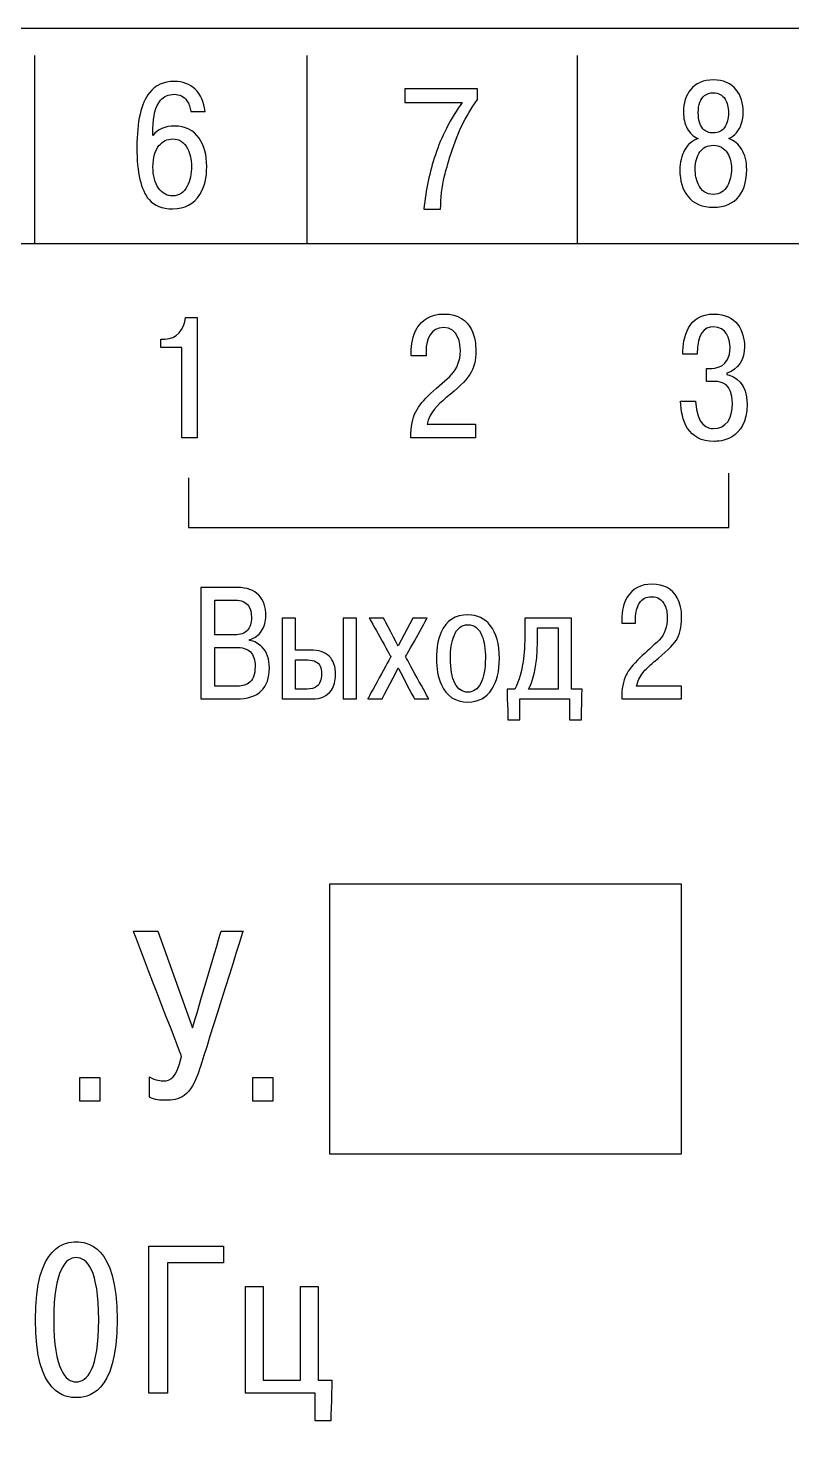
# Model space of a CAD drawing. Header units: millimetres. Extents: x 0 to 53000, y -591 to 24400.
# Drawn here: x 4481.05 to 4495.17, y 487.63 to 513.93 of the extents above; entities that cross this region are included whole.
import ezdxf

# ---------------------------------------------------------------- set-up
doc = ezdxf.new("R2010")
doc.units = ezdxf.units.MM

msp = doc.modelspace()

# ---------------------------------------------------------------- linework, layer by layer
for points, knots in [([(4456.66997, 460.93271), (4456.66997, 460.93271), (4456.66997, 513.93271), (4456.66997, 513.93271), (4456.66997, 513.93271), (4456.66997, 513.93271), (4535.66997, 513.93271), (4535.66997, 513.93271), (4535.66997, 513.93271), (4535.66997, 513.93271), (4535.66997, 460.93271), (4535.66997, 460.93271), (4535.66997, 460.93271), (4535.66997, 460.93271), (4456.66997, 460.93271), (4456.66997, 460.93271)], [0, 0, 0, 0, 0.2, 0.2, 0.2, 0.20000001, 0.4, 0.4, 0.4, 0.40000001, 0.6, 0.6, 0.6, 0.60000001, 1, 1, 1, 1]), ([(4456.66997, 460.93271), (4456.66997, 460.93271), (4456.66997, 513.93271), (4456.66997, 513.93271), (4456.66997, 513.93271), (4456.66997, 513.93271), (4535.66997, 513.93271), (4535.66997, 513.93271), (4535.66997, 513.93271), (4535.66997, 513.93271), (4535.66997, 460.93271), (4535.66997, 460.93271), (4535.66997, 460.93271), (4535.66997, 460.93271), (4456.66997, 460.93271), (4456.66997, 460.93271)], [0, 0, 0, 0, 0.2, 0.2, 0.2, 0.20000001, 0.4, 0.4, 0.4, 0.40000001, 0.6, 0.6, 0.6, 0.60000001, 1, 1, 1, 1]), ([(4456.66997, 460.93271), (4456.66997, 460.93271), (4456.66997, 513.93271), (4456.66997, 513.93271), (4456.66997, 513.93271), (4456.66997, 513.93271), (4535.66997, 513.93271), (4535.66997, 513.93271), (4535.66997, 513.93271), (4535.66997, 513.93271), (4535.66997, 460.93271), (4535.66997, 460.93271), (4535.66997, 460.93271), (4535.66997, 460.93271), (4456.66997, 460.93271), (4456.66997, 460.93271)], [0, 0, 0, 0, 0.2, 0.2, 0.2, 0.20000001, 0.4, 0.4, 0.4, 0.40000001, 0.6, 0.6, 0.6, 0.60000001, 1, 1, 1, 1]), ([(4484.31957, 512.39701), (4484.31957, 512.39701), (4484.05177, 512.39701), (4484.05177, 512.39701), (4484.05177, 512.39701), (4484.04517, 512.47311), (4484.02207, 512.53881), (4483.98237, 512.59381), (4483.98237, 512.59381), (4483.92507, 512.67421), (4483.84577, 512.71441), (4483.74427, 512.71441), (4483.74427, 512.71441), (4483.64067, 512.71441), (4483.55687, 512.67741), (4483.49297, 512.60331), (4483.49297, 512.60331), (4483.40047, 512.49531), (4483.35417, 512.31861), (4483.35417, 512.07311), (4483.35417, 512.07311), (4483.35417, 512.07311), (4483.35417, 511.95251), (4483.35417, 511.95251), (4483.35417, 511.95251), (4483.43957, 512.06891), (4483.57407, 512.12701), (4483.75807, 512.12701), (4483.75807, 512.12701), (4483.95317, 512.12701), (4484.10307, 512.05191), (4484.20827, 511.90161), (4484.20827, 511.90161), (4484.30247, 511.76621), (4484.34937, 511.59261), (4484.34937, 511.38091), (4484.34937, 511.38091), (4484.34937, 511.17361), (4484.30637, 511.00101), (4484.22047, 510.86341), (4484.22047, 510.86341), (4484.11017, 510.68561), (4483.94267, 510.59681), (4483.71777, 510.59681), (4483.71777, 510.59681), (4483.52387, 510.59681), (4483.37837, 510.65391), (4483.28137, 510.76821), (4483.28137, 510.76821), (4483.13157, 510.94391), (4483.05657, 511.26561), (4483.05657, 511.73341), (4483.05657, 511.73341), (4483.05657, 512.21181), (4483.13367, 512.54821), (4483.28797, 512.74301), (4483.28797, 512.74301), (4483.39827, 512.88281), (4483.55147, 512.95261), (4483.74767, 512.95261), (4483.74767, 512.95261), (4483.90627, 512.95261), (4484.03587, 512.90441), (4484.13607, 512.80811), (4484.13607, 512.80811), (4484.23637, 512.71181), (4484.29757, 512.57471), (4484.31957, 512.39701)], [0, 0, 0, 0, 0.05555556, 0.05555556, 0.05555556, 0.05555557, 0.11111111, 0.11111111, 0.11111111, 0.11111112, 0.16666667, 0.16666667, 0.16666667, 0.16666668, 0.22222222, 0.22222222, 0.22222222, 0.22222223, 0.27777778, 0.27777778, 0.27777778, 0.27777779, 0.33333333, 0.33333333, 0.33333333, 0.33333334, 0.38888889, 0.38888889, 0.38888889, 0.3888889, 0.44444444, 0.44444444, 0.44444444, 0.44444445, 0.5, 0.5, 0.5, 0.50000001, 0.55555556, 0.55555556, 0.55555556, 0.55555557, 0.61111111, 0.61111111, 0.61111111, 0.61111112, 0.66666667, 0.66666667, 0.66666667, 0.66666668, 0.72222222, 0.72222222, 0.72222222, 0.72222223, 0.77777778, 0.77777778, 0.77777778, 0.77777779, 0.83333333, 0.83333333, 0.83333333, 0.83333334, 0.88888889, 0.88888889, 0.88888889, 0.8888889, 1, 1, 1, 1]), ([(4493.72457, 510.62481), (4493.51517, 510.62481), (4493.35647, 510.69351), (4493.24837, 510.83111), (4493.24837, 510.83111), (4493.15137, 510.95381), (4493.10297, 511.11681), (4493.10297, 511.32001), (4493.10297, 511.32001), (4493.10297, 511.45551), (4493.13167, 511.57561), (4493.18897, 511.68041), (4493.18897, 511.68041), (4493.24627, 511.78521), (4493.32997, 511.85671), (4493.44017, 511.89471), (4493.44017, 511.89471), (4493.35417, 511.93281), (4493.28757, 511.99531), (4493.24017, 512.08211), (4493.24017, 512.08211), (4493.19277, 512.16891), (4493.16907, 512.26941), (4493.16907, 512.38371), (4493.16907, 512.38371), (4493.16907, 512.55511), (4493.21207, 512.69371), (4493.29797, 512.79961), (4493.29797, 512.79961), (4493.39497, 512.92021), (4493.53717, 512.98061), (4493.72457, 512.98061), (4493.72457, 512.98061), (4493.90747, 512.98061), (4494.04857, 512.91911), (4494.14777, 512.79641), (4494.14777, 512.79641), (4494.23367, 512.68851), (4494.27667, 512.55091), (4494.27667, 512.38371), (4494.27667, 512.38371), (4494.27667, 512.30751), (4494.26457, 512.23441), (4494.24027, 512.16461), (4494.24027, 512.16461), (4494.19627, 512.03751), (4494.11907, 511.94761), (4494.00887, 511.89471), (4494.00887, 511.89471), (4494.11027, 511.85871), (4494.19067, 511.79211), (4494.25027, 511.69471), (4494.25027, 511.69471), (4494.30977, 511.59731), (4494.33947, 511.47251), (4494.33947, 511.32001), (4494.33947, 511.32001), (4494.33947, 511.11481), (4494.29217, 510.95181), (4494.19737, 510.83111), (4494.19737, 510.83111), (4494.08937, 510.69351), (4493.93167, 510.62481), (4493.72457, 510.62481)], [0, 0, 0, 0, 0.05882353, 0.05882353, 0.05882353, 0.05882354, 0.11764706, 0.11764706, 0.11764706, 0.11764707, 0.17647059, 0.17647059, 0.17647059, 0.1764706, 0.23529412, 0.23529412, 0.23529412, 0.23529413, 0.29411765, 0.29411765, 0.29411765, 0.29411766, 0.35294118, 0.35294118, 0.35294118, 0.35294119, 0.41176471, 0.41176471, 0.41176471, 0.41176472, 0.47058824, 0.47058824, 0.47058824, 0.47058825, 0.52941176, 0.52941176, 0.52941176, 0.52941177, 0.58823529, 0.58823529, 0.58823529, 0.5882353, 0.64705882, 0.64705882, 0.64705882, 0.64705883, 0.70588235, 0.70588235, 0.70588235, 0.70588236, 0.76470588, 0.76470588, 0.76470588, 0.76470589, 0.82352941, 0.82352941, 0.82352941, 0.82352942, 0.88235294, 0.88235294, 0.88235294, 0.88235295, 1, 1, 1, 1]), ([(4488.01537, 512.56201), (4488.01537, 512.56201), (4488.01537, 512.81291), (4488.01537, 512.81291), (4488.01537, 512.81291), (4488.01537, 512.81291), (4489.35767, 512.81291), (4489.35767, 512.81291), (4489.35767, 512.81291), (4489.35767, 512.81291), (4489.35767, 512.61921), (4489.35767, 512.61921), (4489.35767, 512.61921), (4489.24087, 512.44991), (4489.14607, 512.29111), (4489.07337, 512.14301), (4489.07337, 512.14301), (4489.00067, 511.99481), (4488.93337, 511.82291), (4488.87167, 511.62711), (4488.87167, 511.62711), (4488.80997, 511.43131), (4488.76917, 511.29101), (4488.74937, 511.20631), (4488.74937, 511.20631), (4488.70087, 510.99891), (4488.67667, 510.79361), (4488.67667, 510.59041), (4488.67667, 510.59041), (4488.67667, 510.59041), (4488.36577, 510.59041), (4488.36577, 510.59041), (4488.36577, 510.59041), (4488.38557, 510.77251), (4488.41267, 510.94501), (4488.44677, 511.10801), (4488.44677, 511.10801), (4488.48097, 511.27091), (4488.52507, 511.43391), (4488.57907, 511.59691), (4488.57907, 511.59691), (4488.63297, 511.75981), (4488.70087, 511.92171), (4488.78247, 512.08271), (4488.78247, 512.08271), (4488.87497, 512.26681), (4488.97307, 512.42661), (4489.07657, 512.56201), (4489.07657, 512.56201), (4489.07657, 512.56201), (4488.01537, 512.56201), (4488.01537, 512.56201)], [0, 0, 0, 0, 0.07142857, 0.07142857, 0.07142857, 0.07142858, 0.14285714, 0.14285714, 0.14285714, 0.14285715, 0.21428571, 0.21428571, 0.21428571, 0.21428572, 0.28571429, 0.28571429, 0.28571429, 0.2857143, 0.35714286, 0.35714286, 0.35714286, 0.35714287, 0.42857143, 0.42857143, 0.42857143, 0.42857144, 0.5, 0.5, 0.5, 0.50000001, 0.57142857, 0.57142857, 0.57142857, 0.57142858, 0.64285714, 0.64285714, 0.64285714, 0.64285715, 0.71428571, 0.71428571, 0.71428571, 0.71428572, 0.78571429, 0.78571429, 0.78571429, 0.7857143, 0.85714286, 0.85714286, 0.85714286, 0.85714287, 1, 1, 1, 1]), ([(4493.72457, 511.99951), (4493.81497, 511.99951), (4493.88387, 512.03381), (4493.93117, 512.10271), (4493.93117, 512.10271), (4493.97857, 512.17151), (4494.00227, 512.26201), (4494.00227, 512.37411), (4494.00227, 512.37411), (4494.00227, 512.47571), (4493.98127, 512.55941), (4493.93937, 512.62491), (4493.93937, 512.62491), (4493.89097, 512.70331), (4493.81927, 512.74241), (4493.72457, 512.74241), (4493.72457, 512.74241), (4493.65837, 512.74241), (4493.60337, 512.72551), (4493.55917, 512.69171), (4493.55917, 512.69171), (4493.48207, 512.63241), (4493.44347, 512.52661), (4493.44347, 512.37411), (4493.44347, 512.37411), (4493.44347, 512.24081), (4493.47217, 512.14241), (4493.52947, 512.07891), (4493.52947, 512.07891), (4493.57577, 512.02601), (4493.64077, 511.99951), (4493.72457, 511.99951)], [0, 0, 0, 0, 0.11111111, 0.11111111, 0.11111111, 0.11111112, 0.22222222, 0.22222222, 0.22222222, 0.22222223, 0.33333333, 0.33333333, 0.33333333, 0.33333334, 0.44444444, 0.44444444, 0.44444444, 0.44444445, 0.55555556, 0.55555556, 0.55555556, 0.55555557, 0.66666667, 0.66666667, 0.66666667, 0.66666668, 0.77777778, 0.77777778, 0.77777778, 0.77777779, 1, 1, 1, 1]), ([(4483.35417, 511.37461), (4483.35417, 511.20741), (4483.38837, 511.07571), (4483.45607, 510.97931), (4483.45607, 510.97931), (4483.52387, 510.88301), (4483.61197, 510.83481), (4483.72117, 510.83481), (4483.72117, 510.83481), (4483.83687, 510.83481), (4483.92617, 510.89511), (4483.98847, 511.01581), (4483.98847, 511.01581), (4484.03967, 511.11741), (4484.06507, 511.24021), (4484.06507, 511.38421), (4484.06507, 511.38421), (4484.06507, 511.51111), (4484.04187, 511.62011), (4483.99507, 511.71121), (4483.99507, 511.71121), (4483.93277, 511.82961), (4483.84017, 511.88901), (4483.71777, 511.88901), (4483.71777, 511.88901), (4483.61537, 511.88901), (4483.53107, 511.84761), (4483.46437, 511.76511), (4483.46437, 511.76511), (4483.39107, 511.67411), (4483.35417, 511.54391), (4483.35417, 511.37461)], [0, 0, 0, 0, 0.11111111, 0.11111111, 0.11111111, 0.11111112, 0.22222222, 0.22222222, 0.22222222, 0.22222223, 0.33333333, 0.33333333, 0.33333333, 0.33333334, 0.44444444, 0.44444444, 0.44444444, 0.44444445, 0.55555556, 0.55555556, 0.55555556, 0.55555557, 0.66666667, 0.66666667, 0.66666667, 0.66666668, 0.77777778, 0.77777778, 0.77777778, 0.77777779, 1, 1, 1, 1]), ([(4493.72457, 510.86281), (4493.83917, 510.86281), (4493.92627, 510.91681), (4493.98577, 511.02471), (4493.98577, 511.02471), (4494.03427, 511.11371), (4494.05847, 511.21741), (4494.05847, 511.33591), (4494.05847, 511.33591), (4494.05847, 511.45231), (4494.03427, 511.54971), (4493.98577, 511.62801), (4493.98577, 511.62801), (4493.92627, 511.72331), (4493.83917, 511.77091), (4493.72457, 511.77091), (4493.72457, 511.77091), (4493.61427, 511.77091), (4493.53057, 511.73011), (4493.47327, 511.64871), (4493.47327, 511.64871), (4493.41597, 511.56711), (4493.38727, 511.46291), (4493.38727, 511.33591), (4493.38727, 511.33591), (4493.38727, 511.22801), (4493.40487, 511.13481), (4493.44017, 511.05651), (4493.44017, 511.05651), (4493.49757, 510.92741), (4493.59227, 510.86281), (4493.72457, 510.86281)], [0, 0, 0, 0, 0.11111111, 0.11111111, 0.11111111, 0.11111112, 0.22222222, 0.22222222, 0.22222222, 0.22222223, 0.33333333, 0.33333333, 0.33333333, 0.33333334, 0.44444444, 0.44444444, 0.44444444, 0.44444445, 0.55555556, 0.55555556, 0.55555556, 0.55555557, 0.66666667, 0.66666667, 0.66666667, 0.66666668, 0.77777778, 0.77777778, 0.77777778, 0.77777779, 1, 1, 1, 1]), ([(4483.50007, 508.03191), (4483.50007, 508.03191), (4483.88747, 508.03191), (4483.88747, 508.03191), (4483.88747, 508.03191), (4483.88747, 508.03191), (4483.88747, 506.36181), (4483.88747, 506.36181), (4483.88747, 506.36181), (4483.88747, 506.36181), (4484.16997, 506.36181), (4484.16997, 506.36181), (4484.16997, 506.36181), (4484.16997, 506.36181), (4484.16997, 508.58431), (4484.16997, 508.58431), (4484.16997, 508.58431), (4484.16997, 508.58431), (4483.95407, 508.58431), (4483.95407, 508.58431), (4483.95407, 508.58431), (4483.93507, 508.36841), (4483.78587, 508.18751), (4483.57947, 508.18751), (4483.57947, 508.18751), (4483.57947, 508.18751), (4483.50007, 508.18751), (4483.50007, 508.18751), (4483.50007, 508.18751), (4483.50007, 508.18751), (4483.50007, 508.03191), (4483.50007, 508.03191)], [0, 0, 0, 0, 0.11111111, 0.11111111, 0.11111111, 0.11111112, 0.22222222, 0.22222222, 0.22222222, 0.22222223, 0.33333333, 0.33333333, 0.33333333, 0.33333334, 0.44444444, 0.44444444, 0.44444444, 0.44444445, 0.55555556, 0.55555556, 0.55555556, 0.55555557, 0.66666667, 0.66666667, 0.66666667, 0.66666668, 0.77777778, 0.77777778, 0.77777778, 0.77777779, 1, 1, 1, 1]), ([(4489.32087, 506.61271), (4489.32087, 506.61271), (4488.42877, 506.61271), (4488.42877, 506.61271), (4488.42877, 506.61271), (4488.46997, 506.82541), (4488.60967, 506.96191), (4488.77477, 507.09841), (4488.77477, 507.09841), (4489.21297, 507.46361), (4489.32727, 507.59371), (4489.32727, 507.97791), (4489.32727, 507.97791), (4489.32727, 508.14941), (4489.28917, 508.65101), (4488.73667, 508.65101), (4488.73667, 508.65101), (4488.22557, 508.65101), (4488.13027, 508.20331), (4488.13027, 507.94301), (4488.13027, 507.94301), (4488.13027, 507.94301), (4488.13027, 507.87631), (4488.13027, 507.87631), (4488.13027, 507.87631), (4488.13027, 507.87631), (4488.40647, 507.87631), (4488.40647, 507.87631), (4488.40647, 507.87631), (4488.40647, 507.87631), (4488.40647, 507.97161), (4488.40647, 507.97161), (4488.40647, 507.97161), (4488.40647, 508.18431), (4488.50177, 508.40021), (4488.72717, 508.40021), (4488.72717, 508.40021), (4489.01297, 508.40021), (4489.04147, 508.08901), (4489.04147, 507.97471), (4489.04147, 507.97471), (4489.04147, 507.57151), (4488.78747, 507.46671), (4488.48907, 507.18101), (4488.48907, 507.18101), (4488.24457, 506.94601), (4488.12707, 506.78731), (4488.12397, 506.36181), (4488.12397, 506.36181), (4488.12397, 506.36181), (4489.32087, 506.36181), (4489.32087, 506.36181), (4489.32087, 506.36181), (4489.32087, 506.36181), (4489.32087, 506.61271), (4489.32087, 506.61271)], [0, 0, 0, 0, 0.06666667, 0.06666667, 0.06666667, 0.06666668, 0.13333333, 0.13333333, 0.13333333, 0.13333334, 0.2, 0.2, 0.2, 0.20000001, 0.26666667, 0.26666667, 0.26666667, 0.26666668, 0.33333333, 0.33333333, 0.33333333, 0.33333334, 0.4, 0.4, 0.4, 0.40000001, 0.46666667, 0.46666667, 0.46666667, 0.46666668, 0.53333333, 0.53333333, 0.53333333, 0.53333334, 0.6, 0.6, 0.6, 0.60000001, 0.66666667, 0.66666667, 0.66666667, 0.66666668, 0.73333333, 0.73333333, 0.73333333, 0.73333334, 0.8, 0.8, 0.8, 0.80000001, 0.86666667, 0.86666667, 0.86666667, 0.86666668, 1, 1, 1, 1]), ([(4493.11737, 507.03811), (4493.12687, 506.68891), (4493.24757, 506.29461), (4493.73647, 506.29461), (4493.73647, 506.29461), (4493.82857, 506.29461), (4494.34607, 506.31051), (4494.34607, 506.98101), (4494.34607, 506.98101), (4494.34607, 507.37471), (4494.12387, 507.50171), (4493.97147, 507.53021), (4493.97147, 507.53021), (4493.97147, 507.53021), (4493.97147, 507.55561), (4493.97147, 507.55561), (4493.97147, 507.55561), (4494.19367, 507.61911), (4494.29847, 507.83191), (4494.29847, 508.04141), (4494.29847, 508.04141), (4494.29847, 508.33671), (4494.15557, 508.65101), (4493.73337, 508.65101), (4493.73337, 508.65101), (4493.25077, 508.65101), (4493.15547, 508.21921), (4493.15867, 507.90811), (4493.15867, 507.90811), (4493.15867, 507.90811), (4493.42537, 507.90811), (4493.42537, 507.90811), (4493.42537, 507.90811), (4493.42857, 508.28911), (4493.54287, 508.41291), (4493.72697, 508.41291), (4493.72697, 508.41291), (4493.96507, 508.41291), (4494.03177, 508.19381), (4494.03177, 508.02871), (4494.03177, 508.02871), (4494.03177, 507.64771), (4493.74287, 507.64451), (4493.66027, 507.64451), (4493.66027, 507.64451), (4493.66027, 507.64451), (4493.59367, 507.64451), (4493.59367, 507.64451), (4493.59367, 507.64451), (4493.59367, 507.64451), (4493.59367, 507.40321), (4493.59367, 507.40321), (4493.59367, 507.40321), (4493.59367, 507.40321), (4493.75237, 507.40321), (4493.75237, 507.40321), (4493.75237, 507.40321), (4493.86667, 507.40321), (4494.07627, 507.37151), (4494.07627, 507.00321), (4494.07627, 507.00321), (4494.07627, 506.71111), (4493.95877, 506.53331), (4493.72067, 506.53331), (4493.72067, 506.53331), (4493.62537, 506.53331), (4493.41587, 506.57771), (4493.39047, 507.03811), (4493.39047, 507.03811), (4493.39047, 507.03811), (4493.11737, 507.03811), (4493.11737, 507.03811)], [0, 0, 0, 0, 0.05263158, 0.05263158, 0.05263158, 0.05263159, 0.10526316, 0.10526316, 0.10526316, 0.10526317, 0.15789474, 0.15789474, 0.15789474, 0.15789475, 0.21052632, 0.21052632, 0.21052632, 0.21052633, 0.26315789, 0.26315789, 0.26315789, 0.2631579, 0.31578947, 0.31578947, 0.31578947, 0.31578948, 0.36842105, 0.36842105, 0.36842105, 0.36842106, 0.42105263, 0.42105263, 0.42105263, 0.42105264, 0.47368421, 0.47368421, 0.47368421, 0.47368422, 0.52631579, 0.52631579, 0.52631579, 0.5263158, 0.57894737, 0.57894737, 0.57894737, 0.57894738, 0.63157895, 0.63157895, 0.63157895, 0.63157896, 0.68421053, 0.68421053, 0.68421053, 0.68421054, 0.73684211, 0.73684211, 0.73684211, 0.73684212, 0.78947368, 0.78947368, 0.78947368, 0.78947369, 0.84210526, 0.84210526, 0.84210526, 0.84210527, 0.89473684, 0.89473684, 0.89473684, 0.89473685, 1, 1, 1, 1]), ([(4484.00967, 505.62271), (4484.00967, 505.62271), (4484.00967, 504.70301), (4484.00967, 504.70301), (4484.00967, 504.70301), (4484.00967, 504.70301), (4494.00967, 504.70301), (4494.00967, 504.70301), (4494.00967, 504.70301), (4494.00967, 504.70301), (4494.00967, 505.70591), (4494.00967, 505.70591)], [0, 0, 0, 0, 0.25, 0.25, 0.25, 0.25000001, 0.5, 0.5, 0.5, 0.50000001, 1, 1, 1, 1]), ([(4484.23707, 503.59241), (4484.23707, 503.59241), (4484.91987, 503.59241), (4484.91987, 503.59241), (4484.91987, 503.59241), (4485.09247, 503.59241), (4485.22297, 503.54541), (4485.31117, 503.45121), (4485.31117, 503.45121), (4485.39947, 503.35711), (4485.44357, 503.22951), (4485.44357, 503.06871), (4485.44357, 503.06871), (4485.44357, 502.96471), (4485.41667, 502.87151), (4485.36267, 502.78911), (4485.36267, 502.78911), (4485.30877, 502.70681), (4485.23367, 502.65381), (4485.13757, 502.63021), (4485.13757, 502.63021), (4485.13757, 502.63021), (4485.13757, 502.61551), (4485.13757, 502.61551), (4485.13757, 502.61551), (4485.23177, 502.59781), (4485.31117, 502.55571), (4485.37597, 502.48901), (4485.37597, 502.48901), (4485.46427, 502.39681), (4485.50837, 502.26931), (4485.50837, 502.10641), (4485.50837, 502.10641), (4485.50837, 501.92011), (4485.45827, 501.77791), (4485.35827, 501.67981), (4485.35827, 501.67981), (4485.25817, 501.58171), (4485.10417, 501.53271), (4484.89627, 501.53271), (4484.89627, 501.53271), (4484.89627, 501.53271), (4484.23707, 501.53271), (4484.23707, 501.53271), (4484.23707, 501.53271), (4484.23707, 501.53271), (4484.23707, 503.59241), (4484.23707, 503.59241)], [0, 0, 0, 0, 0.07692308, 0.07692308, 0.07692308, 0.07692309, 0.15384615, 0.15384615, 0.15384615, 0.15384616, 0.23076923, 0.23076923, 0.23076923, 0.23076924, 0.30769231, 0.30769231, 0.30769231, 0.30769232, 0.38461538, 0.38461538, 0.38461538, 0.38461539, 0.46153846, 0.46153846, 0.46153846, 0.46153847, 0.53846154, 0.53846154, 0.53846154, 0.53846155, 0.61538462, 0.61538462, 0.61538462, 0.61538463, 0.69230769, 0.69230769, 0.69230769, 0.6923077, 0.76923077, 0.76923077, 0.76923077, 0.76923078, 0.84615385, 0.84615385, 0.84615385, 0.84615386, 1, 1, 1, 1]), ([(4493.13607, 501.76521), (4493.13607, 501.76521), (4493.13607, 501.53271), (4493.13607, 501.53271), (4493.13607, 501.53271), (4493.13607, 501.53271), (4492.02667, 501.53271), (4492.02667, 501.53271), (4492.02667, 501.53271), (4492.02667, 501.71711), (4492.05417, 501.86521), (4492.10857, 501.97701), (4492.10857, 501.97701), (4492.15117, 502.06331), (4492.23607, 502.16831), (4492.36267, 502.29181), (4492.36267, 502.29181), (4492.48187, 502.39971), (4492.60057, 502.50861), (4492.71917, 502.61851), (4492.71917, 502.61851), (4492.82077, 502.73221), (4492.87117, 502.86861), (4492.87117, 503.02751), (4492.87117, 503.02751), (4492.87117, 503.12161), (4492.85647, 503.20001), (4492.82707, 503.26291), (4492.82707, 503.26291), (4492.77807, 503.36881), (4492.69567, 503.42181), (4492.57987, 503.42181), (4492.57987, 503.42181), (4492.48187, 503.42181), (4492.40777, 503.38301), (4492.35777, 503.30551), (4492.35777, 503.30551), (4492.30777, 503.22811), (4492.28267, 503.13441), (4492.28267, 503.02461), (4492.28267, 503.02461), (4492.28267, 503.02461), (4492.28267, 502.93631), (4492.28267, 502.93631), (4492.28267, 502.93631), (4492.28267, 502.93631), (4492.02667, 502.93631), (4492.02667, 502.93631), (4492.02667, 502.93631), (4492.02667, 502.93631), (4492.02667, 502.99811), (4492.02667, 502.99811), (4492.02667, 502.99811), (4492.02667, 503.16281), (4492.06107, 503.30211), (4492.12967, 503.41591), (4492.12967, 503.41591), (4492.22577, 503.57481), (4492.37887, 503.65421), (4492.58877, 503.65421), (4492.58877, 503.65421), (4492.80847, 503.65421), (4492.96347, 503.57081), (4493.05367, 503.40411), (4493.05367, 503.40411), (4493.10867, 503.30211), (4493.13607, 503.17751), (4493.13607, 503.03041), (4493.13607, 503.03041), (4493.13607, 502.85771), (4493.10177, 502.71951), (4493.03307, 502.61551), (4493.03307, 502.61551), (4492.97627, 502.52721), (4492.83987, 502.39391), (4492.62407, 502.21541), (4492.62407, 502.21541), (4492.53177, 502.13891), (4492.46417, 502.07311), (4492.42097, 502.01821), (4492.42097, 502.01821), (4492.36017, 501.93971), (4492.32097, 501.85541), (4492.30327, 501.76521), (4492.30327, 501.76521), (4492.30327, 501.76521), (4493.13607, 501.76521), (4493.13607, 501.76521)], [0, 0, 0, 0, 0.04347826, 0.04347826, 0.04347826, 0.04347827, 0.08695652, 0.08695652, 0.08695652, 0.08695653, 0.13043478, 0.13043478, 0.13043478, 0.13043479, 0.17391304, 0.17391304, 0.17391304, 0.17391305, 0.2173913, 0.2173913, 0.2173913, 0.21739131, 0.26086957, 0.26086957, 0.26086957, 0.26086958, 0.30434783, 0.30434783, 0.30434783, 0.30434784, 0.34782609, 0.34782609, 0.34782609, 0.3478261, 0.39130435, 0.39130435, 0.39130435, 0.39130436, 0.43478261, 0.43478261, 0.43478261, 0.43478262, 0.47826087, 0.47826087, 0.47826087, 0.47826088, 0.52173913, 0.52173913, 0.52173913, 0.52173914, 0.56521739, 0.56521739, 0.56521739, 0.5652174, 0.60869565, 0.60869565, 0.60869565, 0.60869566, 0.65217391, 0.65217391, 0.65217391, 0.65217392, 0.69565217, 0.69565217, 0.69565217, 0.69565218, 0.73913043, 0.73913043, 0.73913043, 0.73913044, 0.7826087, 0.7826087, 0.7826087, 0.78260871, 0.82608696, 0.82608696, 0.82608696, 0.82608697, 0.86956522, 0.86956522, 0.86956522, 0.86956523, 0.91304348, 0.91304348, 0.91304348, 0.91304349, 1, 1, 1, 1]), ([(4484.49897, 503.36001), (4484.49897, 503.36001), (4484.49897, 502.71841), (4484.49897, 502.71841), (4484.49897, 502.71841), (4484.49897, 502.71841), (4484.86397, 502.71841), (4484.86397, 502.71841), (4484.86397, 502.71841), (4484.97177, 502.71841), (4485.05077, 502.74551), (4485.10077, 502.79951), (4485.10077, 502.79951), (4485.15077, 502.85341), (4485.17587, 502.93331), (4485.17587, 503.03931), (4485.17587, 503.03931), (4485.17587, 503.12951), (4485.15817, 503.20001), (4485.12287, 503.25111), (4485.12287, 503.25111), (4485.07387, 503.32371), (4484.99047, 503.36001), (4484.87267, 503.36001), (4484.87267, 503.36001), (4484.87267, 503.36001), (4484.49897, 503.36001), (4484.49897, 503.36001)], [0, 0, 0, 0, 0.125, 0.125, 0.125, 0.12500001, 0.25, 0.25, 0.25, 0.25000001, 0.375, 0.375, 0.375, 0.37500001, 0.5, 0.5, 0.5, 0.50000001, 0.625, 0.625, 0.625, 0.62500001, 0.75, 0.75, 0.75, 0.75000001, 1, 1, 1, 1]), ([(4485.74377, 503.02751), (4485.74377, 503.02751), (4485.99107, 503.02751), (4485.99107, 503.02751), (4485.99107, 503.02751), (4485.99107, 503.02751), (4485.99107, 502.43601), (4485.99107, 502.43601), (4485.99107, 502.43601), (4485.99107, 502.43601), (4486.26477, 502.43601), (4486.26477, 502.43601), (4486.26477, 502.43601), (4486.41967, 502.43601), (4486.53647, 502.39771), (4486.61487, 502.32121), (4486.61487, 502.32121), (4486.69337, 502.24481), (4486.73257, 502.13091), (4486.73257, 501.98001), (4486.73257, 501.98001), (4486.73257, 501.86421), (4486.70707, 501.76901), (4486.65607, 501.69451), (4486.65607, 501.69451), (4486.58157, 501.58661), (4486.45997, 501.53271), (4486.29127, 501.53271), (4486.29127, 501.53271), (4486.29127, 501.53271), (4485.74377, 501.53271), (4485.74377, 501.53271), (4485.74377, 501.53271), (4485.74377, 501.53271), (4485.74377, 503.02751), (4485.74377, 503.02751)], [0, 0, 0, 0, 0.1, 0.1, 0.1, 0.10000001, 0.2, 0.2, 0.2, 0.20000001, 0.3, 0.3, 0.3, 0.30000001, 0.4, 0.4, 0.4, 0.40000001, 0.5, 0.5, 0.5, 0.50000001, 0.6, 0.6, 0.6, 0.60000001, 0.7, 0.7, 0.7, 0.70000001, 0.8, 0.8, 0.8, 0.80000001, 1, 1, 1, 1]), ([(4486.87387, 503.02751), (4486.87387, 503.02751), (4487.12117, 503.02751), (4487.12117, 503.02751), (4487.12117, 503.02751), (4487.12117, 503.02751), (4487.12117, 501.53271), (4487.12117, 501.53271), (4487.12117, 501.53271), (4487.12117, 501.53271), (4486.87387, 501.53271), (4486.87387, 501.53271), (4486.87387, 501.53271), (4486.87387, 501.53271), (4486.87387, 503.02751), (4486.87387, 503.02751)], [0, 0, 0, 0, 0.2, 0.2, 0.2, 0.20000001, 0.4, 0.4, 0.4, 0.40000001, 0.6, 0.6, 0.6, 0.60000001, 1, 1, 1, 1]), ([(4487.89197, 502.51351), (4487.89197, 502.51351), (4488.16277, 503.02751), (4488.16277, 503.02751), (4488.16277, 503.02751), (4488.16277, 503.02751), (4488.42767, 503.02751), (4488.42767, 503.02751), (4488.42767, 503.02751), (4488.42767, 503.02751), (4488.02747, 502.31251), (4488.02747, 502.31251), (4488.02747, 502.31251), (4488.02747, 502.31251), (4488.45707, 501.53271), (4488.45707, 501.53271), (4488.45707, 501.53271), (4488.45707, 501.53271), (4488.19167, 501.53271), (4488.19167, 501.53271), (4488.19167, 501.53271), (4488.19167, 501.53271), (4487.89197, 502.10701), (4487.89197, 502.10701), (4487.89197, 502.10701), (4487.89197, 502.10701), (4487.59237, 501.53271), (4487.59237, 501.53271), (4487.59237, 501.53271), (4487.59237, 501.53271), (4487.32707, 501.53271), (4487.32707, 501.53271), (4487.32707, 501.53271), (4487.32707, 501.53271), (4487.75667, 502.31251), (4487.75667, 502.31251), (4487.75667, 502.31251), (4487.75667, 502.31251), (4487.35647, 503.02751), (4487.35647, 503.02751), (4487.35647, 503.02751), (4487.35647, 503.02751), (4487.62137, 503.02751), (4487.62137, 503.02751), (4487.62137, 503.02751), (4487.62137, 503.02751), (4487.89197, 502.51351), (4487.89197, 502.51351)], [0, 0, 0, 0, 0.07692308, 0.07692308, 0.07692308, 0.07692309, 0.15384615, 0.15384615, 0.15384615, 0.15384616, 0.23076923, 0.23076923, 0.23076923, 0.23076924, 0.30769231, 0.30769231, 0.30769231, 0.30769232, 0.38461538, 0.38461538, 0.38461538, 0.38461539, 0.46153846, 0.46153846, 0.46153846, 0.46153847, 0.53846154, 0.53846154, 0.53846154, 0.53846155, 0.61538462, 0.61538462, 0.61538462, 0.61538463, 0.69230769, 0.69230769, 0.69230769, 0.6923077, 0.76923077, 0.76923077, 0.76923077, 0.76923078, 0.84615385, 0.84615385, 0.84615385, 0.84615386, 1, 1, 1, 1]), ([(4488.59837, 502.28311), (4488.59837, 502.47721), (4488.62777, 502.63901), (4488.68667, 502.76851), (4488.68667, 502.76851), (4488.78277, 502.98041), (4488.94757, 503.08631), (4489.18107, 503.08631), (4489.18107, 503.08631), (4489.35557, 503.08631), (4489.49397, 503.02151), (4489.59597, 502.89211), (4489.59597, 502.89211), (4489.70777, 502.75091), (4489.76367, 502.54791), (4489.76367, 502.28311), (4489.76367, 502.28311), (4489.76367, 502.04561), (4489.71757, 501.85541), (4489.62537, 501.71221), (4489.62537, 501.71221), (4489.52337, 501.55331), (4489.37527, 501.47391), (4489.18107, 501.47391), (4489.18107, 501.47391), (4488.94957, 501.47391), (4488.78577, 501.58071), (4488.68957, 501.79461), (4488.68957, 501.79461), (4488.62877, 501.92991), (4488.59837, 502.09281), (4488.59837, 502.28311)], [0, 0, 0, 0, 0.11111111, 0.11111111, 0.11111111, 0.11111112, 0.22222222, 0.22222222, 0.22222222, 0.22222223, 0.33333333, 0.33333333, 0.33333333, 0.33333334, 0.44444444, 0.44444444, 0.44444444, 0.44444445, 0.55555556, 0.55555556, 0.55555556, 0.55555557, 0.66666667, 0.66666667, 0.66666667, 0.66666668, 0.77777778, 0.77777778, 0.77777778, 0.77777779, 1, 1, 1, 1]), ([(4488.85737, 502.28311), (4488.85737, 502.08481), (4488.88527, 501.93091), (4488.94117, 501.82111), (4488.94117, 501.82111), (4488.99707, 501.71121), (4489.07707, 501.65621), (4489.18107, 501.65621), (4489.18107, 501.65621), (4489.28297, 501.65621), (4489.36247, 501.71171), (4489.41937, 501.82251), (4489.41937, 501.82251), (4489.47637, 501.93341), (4489.50467, 502.08681), (4489.50467, 502.28311), (4489.50467, 502.28311), (4489.50467, 502.45561), (4489.48307, 502.59491), (4489.43997, 502.70081), (4489.43997, 502.70081), (4489.38507, 502.83621), (4489.29877, 502.90381), (4489.18107, 502.90381), (4489.18107, 502.90381), (4489.06727, 502.90381), (4488.98187, 502.83621), (4488.92507, 502.70081), (4488.92507, 502.70081), (4488.87987, 502.59101), (4488.85737, 502.45171), (4488.85737, 502.28311)], [0, 0, 0, 0, 0.11111111, 0.11111111, 0.11111111, 0.11111112, 0.22222222, 0.22222222, 0.22222222, 0.22222223, 0.33333333, 0.33333333, 0.33333333, 0.33333334, 0.44444444, 0.44444444, 0.44444444, 0.44444445, 0.55555556, 0.55555556, 0.55555556, 0.55555557, 0.66666667, 0.66666667, 0.66666667, 0.66666668, 0.77777778, 0.77777778, 0.77777778, 0.77777779, 1, 1, 1, 1]), ([(4489.90497, 501.71511), (4489.90497, 501.71511), (4490.05207, 501.71511), (4490.05207, 501.71511), (4490.05207, 501.71511), (4490.12867, 501.87991), (4490.17967, 502.05051), (4490.20507, 502.22711), (4490.20507, 502.22711), (4490.22477, 502.36051), (4490.23457, 502.54391), (4490.23457, 502.77741), (4490.23457, 502.77741), (4490.23457, 502.77741), (4490.23457, 503.02751), (4490.23457, 503.02751), (4490.23457, 503.02751), (4490.23457, 503.02751), (4491.09977, 503.02751), (4491.09977, 503.02751), (4491.09977, 503.02751), (4491.09977, 503.02751), (4491.09977, 501.71511), (4491.09977, 501.71511), (4491.09977, 501.71511), (4491.09977, 501.71511), (4491.29397, 501.71511), (4491.29397, 501.71511), (4491.29397, 501.71511), (4491.29397, 501.71511), (4491.28217, 501.14431), (4491.28217, 501.14431), (4491.28217, 501.14431), (4491.28217, 501.14431), (4491.06147, 501.14431), (4491.06147, 501.14431), (4491.06147, 501.14431), (4491.06147, 501.14431), (4491.06147, 501.53271), (4491.06147, 501.53271), (4491.06147, 501.53271), (4491.06147, 501.53271), (4490.14047, 501.53271), (4490.14047, 501.53271), (4490.14047, 501.53271), (4490.14047, 501.53271), (4490.14047, 501.14431), (4490.14047, 501.14431), (4490.14047, 501.14431), (4490.14047, 501.14431), (4489.92257, 501.14431), (4489.92257, 501.14431), (4489.92257, 501.14431), (4489.92257, 501.14431), (4489.90497, 501.71511), (4489.90497, 501.71511)], [0, 0, 0, 0, 0.06666667, 0.06666667, 0.06666667, 0.06666668, 0.13333333, 0.13333333, 0.13333333, 0.13333334, 0.2, 0.2, 0.2, 0.20000001, 0.26666667, 0.26666667, 0.26666667, 0.26666668, 0.33333333, 0.33333333, 0.33333333, 0.33333334, 0.4, 0.4, 0.4, 0.40000001, 0.46666667, 0.46666667, 0.46666667, 0.46666668, 0.53333333, 0.53333333, 0.53333333, 0.53333334, 0.6, 0.6, 0.6, 0.60000001, 0.66666667, 0.66666667, 0.66666667, 0.66666668, 0.73333333, 0.73333333, 0.73333333, 0.73333334, 0.8, 0.8, 0.8, 0.80000001, 0.86666667, 0.86666667, 0.86666667, 0.86666668, 1, 1, 1, 1]), ([(4490.30517, 501.71511), (4490.30517, 501.71511), (4490.84957, 501.71511), (4490.84957, 501.71511), (4490.84957, 501.71511), (4490.84957, 501.71511), (4490.84957, 502.84501), (4490.84957, 502.84501), (4490.84957, 502.84501), (4490.84957, 502.84501), (4490.46697, 502.84501), (4490.46697, 502.84501), (4490.46697, 502.84501), (4490.46697, 502.84501), (4490.46697, 502.63611), (4490.46697, 502.63611), (4490.46697, 502.63611), (4490.46697, 502.48311), (4490.46117, 502.35461), (4490.44937, 502.25061), (4490.44937, 502.25061), (4490.42587, 502.03881), (4490.37777, 501.86031), (4490.30517, 501.71511)], [0, 0, 0, 0, 0.14285714, 0.14285714, 0.14285714, 0.14285715, 0.28571429, 0.28571429, 0.28571429, 0.2857143, 0.42857143, 0.42857143, 0.42857143, 0.42857144, 0.57142857, 0.57142857, 0.57142857, 0.57142858, 0.71428571, 0.71428571, 0.71428571, 0.71428572, 1, 1, 1, 1]), ([(4484.49897, 502.48601), (4484.49897, 502.48601), (4484.49897, 501.76521), (4484.49897, 501.76521), (4484.49897, 501.76521), (4484.49897, 501.76521), (4484.87867, 501.76521), (4484.87867, 501.76521), (4484.87867, 501.76521), (4484.98457, 501.76521), (4485.06497, 501.78371), (4485.11997, 501.82111), (4485.11997, 501.82111), (4485.20227, 501.87791), (4485.24347, 501.98091), (4485.24347, 502.13001), (4485.24347, 502.13001), (4485.24347, 502.25551), (4485.21467, 502.34621), (4485.15677, 502.40221), (4485.15677, 502.40221), (4485.09887, 502.45811), (4485.00617, 502.48601), (4484.87867, 502.48601), (4484.87867, 502.48601), (4484.87867, 502.48601), (4484.49897, 502.48601), (4484.49897, 502.48601)], [0, 0, 0, 0, 0.125, 0.125, 0.125, 0.12500001, 0.25, 0.25, 0.25, 0.25000001, 0.375, 0.375, 0.375, 0.37500001, 0.5, 0.5, 0.5, 0.50000001, 0.625, 0.625, 0.625, 0.62500001, 0.75, 0.75, 0.75, 0.75000001, 1, 1, 1, 1]), ([(4485.99107, 502.25351), (4485.99107, 502.25351), (4485.99107, 501.71511), (4485.99107, 501.71511), (4485.99107, 501.71511), (4485.99107, 501.71511), (4486.20587, 501.71511), (4486.20587, 501.71511), (4486.20587, 501.71511), (4486.28037, 501.71511), (4486.33827, 501.72981), (4486.37947, 501.75921), (4486.37947, 501.75921), (4486.44217, 501.80441), (4486.47357, 501.88381), (4486.47357, 501.99761), (4486.47357, 501.99761), (4486.47357, 502.10751), (4486.43837, 502.18201), (4486.36767, 502.22121), (4486.36767, 502.22121), (4486.32847, 502.24281), (4486.27657, 502.25351), (4486.21177, 502.25351), (4486.21177, 502.25351), (4486.21177, 502.25351), (4485.99107, 502.25351), (4485.99107, 502.25351)], [0, 0, 0, 0, 0.125, 0.125, 0.125, 0.12500001, 0.25, 0.25, 0.25, 0.25000001, 0.375, 0.375, 0.375, 0.37500001, 0.5, 0.5, 0.5, 0.50000001, 0.625, 0.625, 0.625, 0.62500001, 0.75, 0.75, 0.75, 0.75000001, 1, 1, 1, 1]), ([(4493.12697, 498.11251), (4493.12697, 498.11251), (4486.62697, 498.11251), (4486.62697, 498.11251), (4486.62697, 498.11251), (4486.62697, 498.11251), (4486.62697, 493.11251), (4486.62697, 493.11251), (4486.62697, 493.11251), (4486.62697, 493.11251), (4493.12697, 493.11251), (4493.12697, 493.11251), (4493.12697, 493.11251), (4493.12697, 493.11251), (4493.12697, 498.11251), (4493.12697, 498.11251)], [0, 0, 0, 0, 0.2, 0.2, 0.2, 0.20000001, 0.4, 0.4, 0.4, 0.40000001, 0.6, 0.6, 0.6, 0.60000001, 1, 1, 1, 1]), ([(4484.08617, 495.44971), (4484.08617, 495.44971), (4483.44657, 497.24001), (4483.44657, 497.24001), (4483.44657, 497.24001), (4483.44657, 497.24001), (4482.99167, 497.24001), (4482.99167, 497.24001), (4482.99167, 497.24001), (4482.99167, 497.24001), (4483.88327, 494.92051), (4483.88327, 494.92051), (4483.88327, 494.92051), (4483.78627, 494.51921), (4483.68037, 494.46631), (4483.54807, 494.46631), (4483.54807, 494.46631), (4483.50837, 494.46631), (4483.40247, 494.47511), (4483.28787, 494.54131), (4483.28787, 494.54131), (4483.28787, 494.54131), (4483.28787, 494.16651), (4483.28787, 494.16651), (4483.28787, 494.16651), (4483.39807, 494.11721), (4483.47307, 494.10841), (4483.59217, 494.10841), (4483.59217, 494.10841), (4483.83037, 494.10841), (4484.05087, 494.15321), (4484.22287, 494.70441), (4484.22287, 494.70441), (4484.22287, 494.70441), (4485.02097, 497.24001), (4485.02097, 497.24001), (4485.02097, 497.24001), (4485.02097, 497.24001), (4484.61527, 497.24001), (4484.61527, 497.24001), (4484.61527, 497.24001), (4484.61527, 497.24001), (4484.08617, 495.44971), (4484.08617, 495.44971)], [0, 0, 0, 0, 0.08333333, 0.08333333, 0.08333333, 0.08333334, 0.16666667, 0.16666667, 0.16666667, 0.16666668, 0.25, 0.25, 0.25, 0.25000001, 0.33333333, 0.33333333, 0.33333333, 0.33333334, 0.41666667, 0.41666667, 0.41666667, 0.41666668, 0.5, 0.5, 0.5, 0.50000001, 0.58333333, 0.58333333, 0.58333333, 0.58333334, 0.66666667, 0.66666667, 0.66666667, 0.66666668, 0.75, 0.75, 0.75, 0.75000001, 0.83333333, 0.83333333, 0.83333333, 0.83333334, 1, 1, 1, 1]), ([(4481.99297, 494.10101), (4481.99297, 494.10101), (4481.99297, 494.52401), (4481.99297, 494.52401), (4481.99297, 494.52401), (4481.99297, 494.52401), (4482.37717, 494.52401), (4482.37717, 494.52401), (4482.37717, 494.52401), (4482.37717, 494.52401), (4482.37717, 494.10101), (4482.37717, 494.10101), (4482.37717, 494.10101), (4482.37717, 494.10101), (4481.99297, 494.10101), (4481.99297, 494.10101)], [0, 0, 0, 0, 0.2, 0.2, 0.2, 0.20000001, 0.4, 0.4, 0.4, 0.40000001, 0.6, 0.6, 0.6, 0.60000001, 1, 1, 1, 1]), ([(4485.19297, 494.10101), (4485.19297, 494.10101), (4485.19297, 494.52401), (4485.19297, 494.52401), (4485.19297, 494.52401), (4485.19297, 494.52401), (4485.57717, 494.52401), (4485.57717, 494.52401), (4485.57717, 494.52401), (4485.57717, 494.52401), (4485.57717, 494.10101), (4485.57717, 494.10101), (4485.57717, 494.10101), (4485.57717, 494.10101), (4485.19297, 494.10101), (4485.19297, 494.10101)], [0, 0, 0, 0, 0.2, 0.2, 0.2, 0.20000001, 0.4, 0.4, 0.4, 0.40000001, 0.6, 0.6, 0.6, 0.60000001, 1, 1, 1, 1]), ([(4481.93427, 488.61021), (4482.12057, 488.61021), (4482.69107, 488.64901), (4482.69107, 490.05051), (4482.69107, 490.05051), (4482.69107, 491.45141), (4482.12057, 491.49021), (4481.93427, 491.49021), (4481.93427, 491.49021), (4481.74797, 491.49021), (4481.17757, 491.45141), (4481.17757, 490.05051), (4481.17757, 490.05051), (4481.17757, 488.64901), (4481.74797, 488.61021), (4481.93427, 488.61021)], [0, 0, 0, 0, 0.2, 0.2, 0.2, 0.20000001, 0.4, 0.4, 0.4, 0.40000001, 0.6, 0.6, 0.6, 0.60000001, 1, 1, 1, 1]), ([(4483.62207, 491.10211), (4483.62207, 491.10211), (4484.65827, 491.10211), (4484.65827, 491.10211), (4484.65827, 491.10211), (4484.65827, 491.10211), (4484.65827, 491.40871), (4484.65827, 491.40871), (4484.65827, 491.40871), (4484.65827, 491.40871), (4483.27667, 491.40871), (4483.27667, 491.40871), (4483.27667, 491.40871), (4483.27667, 491.40871), (4483.27667, 488.69231), (4483.27667, 488.69231), (4483.27667, 488.69231), (4483.27667, 488.69231), (4483.62207, 488.69231), (4483.62207, 488.69231), (4483.62207, 488.69231), (4483.62207, 488.69231), (4483.62207, 491.10211), (4483.62207, 491.10211)], [0, 0, 0, 0, 0.14285714, 0.14285714, 0.14285714, 0.14285715, 0.28571429, 0.28571429, 0.28571429, 0.2857143, 0.42857143, 0.42857143, 0.42857143, 0.42857144, 0.57142857, 0.57142857, 0.57142857, 0.57142858, 0.71428571, 0.71428571, 0.71428571, 0.71428572, 1, 1, 1, 1]), ([(4481.93427, 488.90191), (4481.73637, 488.90191), (4481.51907, 489.12311), (4481.51907, 490.05051), (4481.51907, 490.05051), (4481.51907, 490.97801), (4481.73637, 491.19911), (4481.93427, 491.19911), (4481.93427, 491.19911), (4482.13217, 491.19911), (4482.34957, 490.97801), (4482.34957, 490.05051), (4482.34957, 490.05051), (4482.34957, 489.12311), (4482.13217, 488.90191), (4481.93427, 488.90191)], [0, 0, 0, 0, 0.2, 0.2, 0.2, 0.20000001, 0.4, 0.4, 0.4, 0.40000001, 0.6, 0.6, 0.6, 0.60000001, 1, 1, 1, 1]), ([(4485.39137, 488.93291), (4485.39137, 488.93291), (4485.39137, 490.66361), (4485.39137, 490.66361), (4485.39137, 490.66361), (4485.39137, 490.66361), (4485.06537, 490.66361), (4485.06537, 490.66361), (4485.06537, 490.66361), (4485.06537, 490.66361), (4485.06537, 488.69231), (4485.06537, 488.69231), (4485.06537, 488.69231), (4485.06537, 488.69231), (4486.35767, 488.69231), (4486.35767, 488.69231), (4486.35767, 488.69231), (4486.35767, 488.69231), (4486.35767, 488.17951), (4486.35767, 488.17951), (4486.35767, 488.17951), (4486.35767, 488.17951), (4486.64487, 488.17951), (4486.64487, 488.17951), (4486.64487, 488.17951), (4486.64487, 488.17951), (4486.66427, 488.93291), (4486.66427, 488.93291), (4486.66427, 488.93291), (4486.66427, 488.93291), (4486.40807, 488.93291), (4486.40807, 488.93291), (4486.40807, 488.93291), (4486.40807, 488.93291), (4486.40807, 490.66361), (4486.40807, 490.66361), (4486.40807, 490.66361), (4486.40807, 490.66361), (4486.08217, 490.66361), (4486.08217, 490.66361), (4486.08217, 490.66361), (4486.08217, 490.66361), (4486.08217, 488.93291), (4486.08217, 488.93291), (4486.08217, 488.93291), (4486.08217, 488.93291), (4485.39137, 488.93291), (4485.39137, 488.93291)], [0, 0, 0, 0, 0.07692308, 0.07692308, 0.07692308, 0.07692309, 0.15384615, 0.15384615, 0.15384615, 0.15384616, 0.23076923, 0.23076923, 0.23076923, 0.23076924, 0.30769231, 0.30769231, 0.30769231, 0.30769232, 0.38461538, 0.38461538, 0.38461538, 0.38461539, 0.46153846, 0.46153846, 0.46153846, 0.46153847, 0.53846154, 0.53846154, 0.53846154, 0.53846155, 0.61538462, 0.61538462, 0.61538462, 0.61538463, 0.69230769, 0.69230769, 0.69230769, 0.6923077, 0.76923077, 0.76923077, 0.76923077, 0.76923078, 0.84615385, 0.84615385, 0.84615385, 0.84615386, 1, 1, 1, 1])]:
    msp.add_open_spline(points, degree=3, knots=knots)
for points in [[(4481.17007, 509.96371), (4481.17007, 509.96371), (4481.17007, 513.43321), (4481.17007, 513.43321)], [(4486.20787, 509.96371), (4486.20787, 509.96371), (4486.20787, 513.43321), (4486.20787, 513.43321)], [(4491.20787, 509.96371), (4491.20787, 509.96371), (4491.20787, 513.43321), (4491.20787, 513.43321)], [(4456.66997, 509.95591), (4456.66997, 509.95591), (4535.66997, 509.95591), (4535.66997, 509.95591)]]:
    msp.add_open_spline(points, degree=3)

doc.saveas('drawing.dxf')
